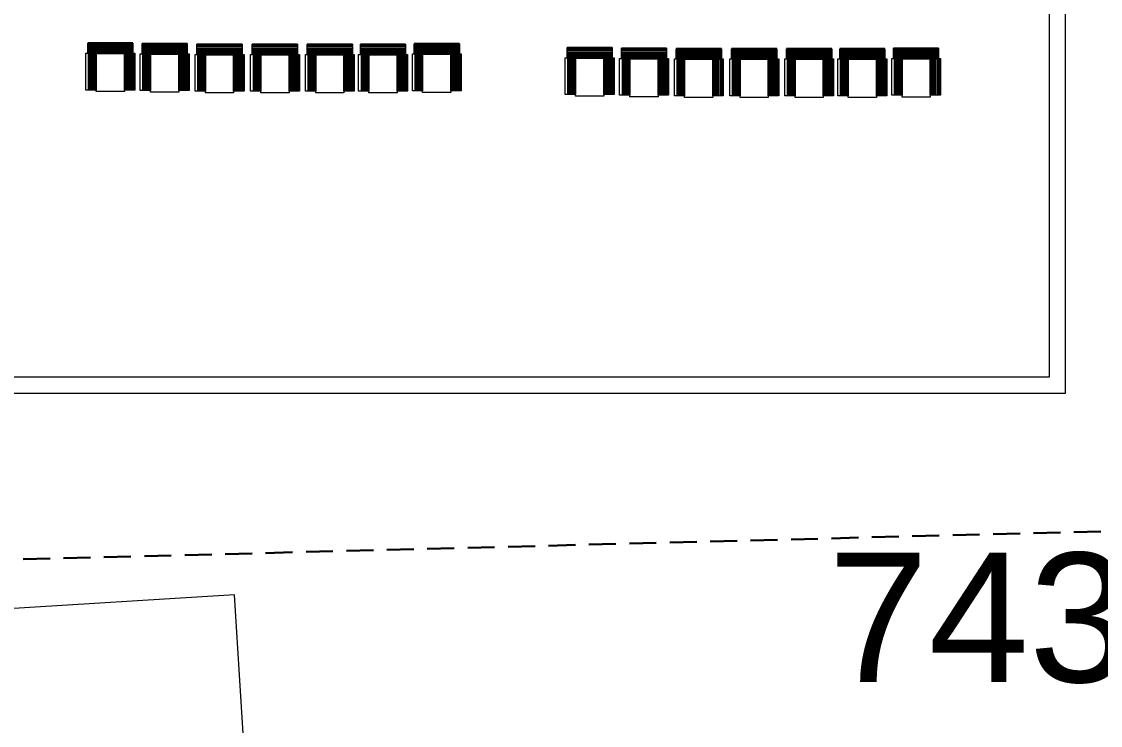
# Model space of a CAD drawing. Header units: feet. Extents: x 344914 to 345457, y 7396879 to 7397422.
# Drawn here: x 345257.07 to 345267.08, y 7397154.89 to 7397161.41 of the extents above; entities that cross this region are included whole.
import ezdxf

# ---------------------------------------------------------------- set-up
doc = ezdxf.new("R2010")
doc.units = ezdxf.units.FT
doc.header["$MEASUREMENT"] = 0
doc.linetypes.add('DASHED2', pattern=[0.375, 0.25, -0.125])
doc.layers.get('0').update_dxf_attribs({"lineweight": 18})
for name, color, linetype, lineweight in [('160_P_SIMP_ASF_TOP', 7, 'Continuous', 18), ('cerca', 6, 'DASHED2', 30), ('parede', 7, 'Continuous', 18), ('vegetacao', 100, 'Continuous', 5)]:
    doc.layers.add(name, color=color, linetype=linetype, lineweight=lineweight)
doc.layers.add('MOBIL_I', color=13, linetype='Continuous')
doc.styles.add('Style-Arial', font='arial.ttf')

msp = doc.modelspace()

# ---------------------------------------------------------------- linework, layer by layer
at = {"color": 0}
for points in [[(345258.105, 7397161.216), (345258.105, 7397161.121), (345258.122, 7397161.121), (345258.122, 7397160.78), (345258.027, 7397160.78), (345258.027, 7397160.765), (345257.765, 7397160.765), (345257.765, 7397160.78), (345257.669, 7397160.78), (345257.669, 7397161.121), (345257.686, 7397161.121), (345257.686, 7397161.216)], [(345258.609, 7397161.211), (345258.609, 7397161.115), (345258.626, 7397161.115), (345258.626, 7397160.775), (345258.53, 7397160.775), (345258.53, 7397160.759), (345258.268, 7397160.759), (345258.268, 7397160.775), (345258.173, 7397160.775), (345258.173, 7397161.115), (345258.19, 7397161.115), (345258.19, 7397161.211)], [(345259.118, 7397161.206), (345259.118, 7397161.11), (345259.135, 7397161.11), (345259.135, 7397160.77), (345259.039, 7397160.77), (345259.039, 7397160.754), (345258.778, 7397160.754), (345258.778, 7397160.77), (345258.682, 7397160.77), (345258.682, 7397161.11), (345258.699, 7397161.11), (345258.699, 7397161.206)], [(345259.632, 7397161.206), (345259.632, 7397161.11), (345259.649, 7397161.11), (345259.649, 7397160.77), (345259.554, 7397160.77), (345259.554, 7397160.754), (345259.292, 7397160.754), (345259.292, 7397160.77), (345259.196, 7397160.77), (345259.196, 7397161.11), (345259.213, 7397161.11), (345259.213, 7397161.206)], [(345260.142, 7397161.206), (345260.142, 7397161.11), (345260.158, 7397161.11), (345260.158, 7397160.77), (345260.063, 7397160.77), (345260.063, 7397160.754), (345259.801, 7397160.754), (345259.801, 7397160.77), (345259.706, 7397160.77), (345259.706, 7397161.11), (345259.723, 7397161.11), (345259.723, 7397161.206)], [(345260.635, 7397161.206), (345260.635, 7397161.11), (345260.651, 7397161.11), (345260.651, 7397160.77), (345260.556, 7397160.77), (345260.556, 7397160.754), (345260.294, 7397160.754), (345260.294, 7397160.77), (345260.199, 7397160.77), (345260.199, 7397161.11), (345260.216, 7397161.11), (345260.216, 7397161.206)], [(345261.134, 7397161.209), (345261.134, 7397161.114), (345261.151, 7397161.114), (345261.151, 7397160.773), (345261.055, 7397160.773), (345261.055, 7397160.758), (345260.793, 7397160.758), (345260.793, 7397160.773), (345260.698, 7397160.773), (345260.698, 7397161.114), (345260.715, 7397161.114), (345260.715, 7397161.209)], [(345262.551, 7397161.174), (345262.551, 7397161.078), (345262.568, 7397161.078), (345262.568, 7397160.738), (345262.472, 7397160.738), (345262.472, 7397160.722), (345262.21, 7397160.722), (345262.21, 7397160.738), (345262.115, 7397160.738), (345262.115, 7397161.078), (345262.132, 7397161.078), (345262.132, 7397161.174)], [(345263.055, 7397161.169), (345263.055, 7397161.073), (345263.071, 7397161.073), (345263.071, 7397160.733), (345262.976, 7397160.733), (345262.976, 7397160.717), (345262.714, 7397160.717), (345262.714, 7397160.733), (345262.619, 7397160.733), (345262.619, 7397161.073), (345262.636, 7397161.073), (345262.636, 7397161.169)], [(345263.564, 7397161.163), (345263.564, 7397161.068), (345263.581, 7397161.068), (345263.581, 7397160.727), (345263.485, 7397160.727), (345263.485, 7397160.712), (345263.223, 7397160.712), (345263.223, 7397160.727), (345263.128, 7397160.727), (345263.128, 7397161.068), (345263.145, 7397161.068), (345263.145, 7397161.163)], [(345264.078, 7397161.163), (345264.078, 7397161.068), (345264.095, 7397161.068), (345264.095, 7397160.727), (345263.999, 7397160.727), (345263.999, 7397160.712), (345263.738, 7397160.712), (345263.738, 7397160.727), (345263.642, 7397160.727), (345263.642, 7397161.068), (345263.659, 7397161.068), (345263.659, 7397161.163)], [(345264.587, 7397161.163), (345264.587, 7397161.068), (345264.604, 7397161.068), (345264.604, 7397160.727), (345264.509, 7397160.727), (345264.509, 7397160.712), (345264.247, 7397160.712), (345264.247, 7397160.727), (345264.151, 7397160.727), (345264.151, 7397161.068), (345264.168, 7397161.068), (345264.168, 7397161.163)], [(345265.08, 7397161.163), (345265.08, 7397161.068), (345265.097, 7397161.068), (345265.097, 7397160.727), (345265.002, 7397160.727), (345265.002, 7397160.712), (345264.74, 7397160.712), (345264.74, 7397160.727), (345264.644, 7397160.727), (345264.644, 7397161.068), (345264.661, 7397161.068), (345264.661, 7397161.163)], [(345265.579, 7397161.167), (345265.579, 7397161.071), (345265.596, 7397161.071), (345265.596, 7397160.731), (345265.501, 7397160.731), (345265.501, 7397160.715), (345265.239, 7397160.715), (345265.239, 7397160.731), (345265.144, 7397160.731), (345265.144, 7397161.071), (345265.16, 7397161.071), (345265.16, 7397161.167)]]:
    msp.add_lwpolyline(points, close=True, dxfattribs=at)
at = {"layer": 'cerca'}
msp.add_line((345269.333, 7397156.744), (345251.637, 7397156.286), dxfattribs=at)
at = {"layer": 'MOBIL_I'}
for p, q in [((345258.105, 7397161.214), (345257.686, 7397161.214)), ((345257.686, 7397161.204), (345258.105, 7397161.204)), ((345258.105, 7397161.19), (345257.686, 7397161.19)), ((345258.609, 7397161.209), (345258.19, 7397161.209)), ((345258.19, 7397161.199), (345258.609, 7397161.199)), ((345258.609, 7397161.185), (345258.19, 7397161.185)), ((345259.118, 7397161.203), (345258.699, 7397161.203)), ((345258.699, 7397161.194), (345259.118, 7397161.194)), ((345259.118, 7397161.179), (345258.699, 7397161.179)), ((345259.632, 7397161.203), (345259.213, 7397161.203)), ((345259.213, 7397161.194), (345259.632, 7397161.194)), ((345259.632, 7397161.179), (345259.213, 7397161.179)), ((345260.142, 7397161.203), (345259.723, 7397161.203)), ((345259.723, 7397161.194), (345260.142, 7397161.194)), ((345260.142, 7397161.179), (345259.723, 7397161.179)), ((345260.635, 7397161.203), (345260.216, 7397161.203)), ((345260.216, 7397161.194), (345260.635, 7397161.194)), ((345260.635, 7397161.179), (345260.216, 7397161.179)), ((345261.134, 7397161.207), (345260.715, 7397161.207)), ((345260.715, 7397161.197), (345261.134, 7397161.197)), ((345261.134, 7397161.183), (345260.715, 7397161.183)), ((345257.686, 7397161.174), (345258.105, 7397161.174)), ((345258.105, 7397161.159), (345257.686, 7397161.159)), ((345257.686, 7397161.146), (345258.105, 7397161.146)), ((345258.105, 7397161.136), (345257.686, 7397161.136)), ((345257.686, 7397161.128), (345258.105, 7397161.128)), ((345257.695, 7397161.121), (345257.695, 7397160.78)), ((345257.711, 7397160.78), (345257.711, 7397161.121)), ((345257.726, 7397161.121), (345257.726, 7397160.78)), ((345257.739, 7397160.78), (345257.739, 7397161.121)), ((345257.75, 7397161.121), (345258.041, 7397161.121)), ((345257.75, 7397161.121), (345257.75, 7397160.78)), ((345257.758, 7397160.78), (345257.758, 7397161.121)), ((345257.765, 7397160.78), (345257.765, 7397161.121)), ((345258.027, 7397161.121), (345258.027, 7397160.78)), ((345258.033, 7397160.78), (345258.033, 7397161.121)), ((345258.041, 7397161.121), (345258.041, 7397160.78)), ((345258.041, 7397161.121), (345258.105, 7397161.121)), ((345258.052, 7397160.78), (345258.052, 7397161.121)), ((345258.065, 7397161.121), (345258.065, 7397160.78)), ((345258.08, 7397160.78), (345258.08, 7397161.121)), ((345258.096, 7397161.121), (345258.096, 7397160.78)), ((345258.11, 7397160.78), (345258.11, 7397161.121)), ((345258.12, 7397161.121), (345258.12, 7397160.78)), ((345258.19, 7397161.169), (345258.609, 7397161.169)), ((345258.609, 7397161.154), (345258.19, 7397161.154)), ((345258.19, 7397161.141), (345258.609, 7397161.141)), ((345258.609, 7397161.13), (345258.19, 7397161.13)), ((345258.19, 7397161.122), (345258.609, 7397161.122)), ((345258.199, 7397161.115), (345258.199, 7397160.775)), ((345258.215, 7397160.775), (345258.215, 7397161.115)), ((345258.23, 7397161.115), (345258.23, 7397160.775)), ((345258.243, 7397160.775), (345258.243, 7397161.115)), ((345258.254, 7397161.115), (345258.545, 7397161.115)), ((345258.254, 7397161.115), (345258.254, 7397160.775)), ((345258.262, 7397160.775), (345258.262, 7397161.115)), ((345258.268, 7397160.775), (345258.268, 7397161.115)), ((345258.53, 7397161.115), (345258.53, 7397160.775)), ((345258.537, 7397160.775), (345258.537, 7397161.115)), ((345258.545, 7397161.115), (345258.545, 7397160.775)), ((345258.545, 7397161.115), (345258.609, 7397161.115)), ((345258.556, 7397160.775), (345258.556, 7397161.115)), ((345258.569, 7397161.115), (345258.569, 7397160.775)), ((345258.584, 7397160.775), (345258.584, 7397161.115)), ((345258.6, 7397161.115), (345258.6, 7397160.775)), ((345258.614, 7397160.775), (345258.614, 7397161.115)), ((345258.623, 7397161.115), (345258.623, 7397160.775)), ((345258.699, 7397161.163), (345259.118, 7397161.163)), ((345259.118, 7397161.149), (345258.699, 7397161.149)), ((345258.699, 7397161.136), (345259.118, 7397161.136)), ((345259.118, 7397161.125), (345258.699, 7397161.125)), ((345258.699, 7397161.117), (345259.118, 7397161.117)), ((345258.708, 7397161.11), (345258.708, 7397160.77)), ((345258.724, 7397160.77), (345258.724, 7397161.11)), ((345258.739, 7397161.11), (345258.739, 7397160.77)), ((345258.752, 7397160.77), (345258.752, 7397161.11)), ((345258.763, 7397161.11), (345259.054, 7397161.11)), ((345258.763, 7397161.11), (345258.763, 7397160.77)), ((345258.771, 7397160.77), (345258.771, 7397161.11)), ((345258.778, 7397160.77), (345258.778, 7397161.11)), ((345259.039, 7397161.11), (345259.039, 7397160.77)), ((345259.046, 7397160.77), (345259.046, 7397161.11)), ((345259.054, 7397161.11), (345259.054, 7397160.77)), ((345259.054, 7397161.11), (345259.118, 7397161.11)), ((345259.065, 7397160.77), (345259.065, 7397161.11)), ((345259.078, 7397161.11), (345259.078, 7397160.77)), ((345259.093, 7397160.77), (345259.093, 7397161.11)), ((345259.109, 7397161.11), (345259.109, 7397160.77)), ((345259.123, 7397160.77), (345259.123, 7397161.11)), ((345259.133, 7397161.11), (345259.133, 7397160.77)), ((345259.213, 7397161.163), (345259.632, 7397161.163)), ((345259.632, 7397161.149), (345259.213, 7397161.149)), ((345259.213, 7397161.136), (345259.632, 7397161.136)), ((345259.632, 7397161.125), (345259.213, 7397161.125)), ((345259.213, 7397161.117), (345259.632, 7397161.117)), ((345259.223, 7397161.11), (345259.223, 7397160.77)), ((345259.239, 7397160.77), (345259.239, 7397161.11)), ((345259.253, 7397161.11), (345259.253, 7397160.77)), ((345259.266, 7397160.77), (345259.266, 7397161.11)), ((345259.277, 7397161.11), (345259.569, 7397161.11)), ((345259.277, 7397161.11), (345259.277, 7397160.77)), ((345259.285, 7397160.77), (345259.285, 7397161.11)), ((345259.292, 7397160.77), (345259.292, 7397161.11)), ((345259.554, 7397161.11), (345259.554, 7397160.77)), ((345259.561, 7397160.77), (345259.561, 7397161.11)), ((345259.569, 7397161.11), (345259.569, 7397160.77)), ((345259.569, 7397161.11), (345259.632, 7397161.11)), ((345259.58, 7397160.77), (345259.58, 7397161.11)), ((345259.593, 7397161.11), (345259.593, 7397160.77)), ((345259.607, 7397160.77), (345259.607, 7397161.11)), ((345259.623, 7397161.11), (345259.623, 7397160.77)), ((345259.637, 7397160.77), (345259.637, 7397161.11)), ((345259.647, 7397161.11), (345259.647, 7397160.77)), ((345259.723, 7397161.163), (345260.142, 7397161.163)), ((345260.142, 7397161.149), (345259.723, 7397161.149)), ((345259.723, 7397161.136), (345260.142, 7397161.136)), ((345260.142, 7397161.125), (345259.723, 7397161.125)), ((345259.723, 7397161.117), (345260.142, 7397161.117)), ((345259.732, 7397161.11), (345259.732, 7397160.77)), ((345259.748, 7397160.77), (345259.748, 7397161.11)), ((345259.762, 7397161.11), (345259.762, 7397160.77)), ((345259.775, 7397160.77), (345259.775, 7397161.11)), ((345259.786, 7397161.11), (345260.078, 7397161.11)), ((345259.786, 7397161.11), (345259.786, 7397160.77)), ((345259.794, 7397160.77), (345259.794, 7397161.11)), ((345259.801, 7397160.77), (345259.801, 7397161.11)), ((345260.063, 7397161.11), (345260.063, 7397160.77)), ((345260.07, 7397160.77), (345260.07, 7397161.11)), ((345260.078, 7397161.11), (345260.078, 7397160.77)), ((345260.078, 7397161.11), (345260.142, 7397161.11)), ((345260.089, 7397160.77), (345260.089, 7397161.11)), ((345260.102, 7397161.11), (345260.102, 7397160.77)), ((345260.116, 7397160.77), (345260.116, 7397161.11)), ((345260.132, 7397161.11), (345260.132, 7397160.77)), ((345260.147, 7397160.77), (345260.147, 7397161.11)), ((345260.156, 7397161.11), (345260.156, 7397160.77)), ((345260.216, 7397161.163), (345260.635, 7397161.163)), ((345260.635, 7397161.149), (345260.216, 7397161.149)), ((345260.216, 7397161.136), (345260.635, 7397161.136)), ((345260.635, 7397161.125), (345260.216, 7397161.125)), ((345260.216, 7397161.117), (345260.635, 7397161.117)), ((345260.225, 7397161.11), (345260.225, 7397160.77)), ((345260.241, 7397160.77), (345260.241, 7397161.11)), ((345260.255, 7397161.11), (345260.255, 7397160.77)), ((345260.268, 7397160.77), (345260.268, 7397161.11)), ((345260.279, 7397161.11), (345260.571, 7397161.11)), ((345260.279, 7397161.11), (345260.279, 7397160.77)), ((345260.287, 7397160.77), (345260.287, 7397161.11)), ((345260.294, 7397160.77), (345260.294, 7397161.11)), ((345260.556, 7397161.11), (345260.556, 7397160.77)), ((345260.563, 7397160.77), (345260.563, 7397161.11)), ((345260.571, 7397161.11), (345260.571, 7397160.77)), ((345260.571, 7397161.11), (345260.635, 7397161.11)), ((345260.582, 7397160.77), (345260.582, 7397161.11)), ((345260.595, 7397161.11), (345260.595, 7397160.77)), ((345260.609, 7397160.77), (345260.609, 7397161.11)), ((345260.625, 7397161.11), (345260.625, 7397160.77)), ((345260.64, 7397160.77), (345260.64, 7397161.11)), ((345260.649, 7397161.11), (345260.649, 7397160.77)), ((345260.715, 7397161.167), (345261.134, 7397161.167)), ((345261.134, 7397161.152), (345260.715, 7397161.152)), ((345260.715, 7397161.139), (345261.134, 7397161.139)), ((345261.134, 7397161.129), (345260.715, 7397161.129)), ((345260.715, 7397161.121), (345261.134, 7397161.121)), ((345260.724, 7397161.114), (345260.724, 7397160.773)), ((345260.74, 7397160.773), (345260.74, 7397161.114)), ((345260.755, 7397161.114), (345260.755, 7397160.773)), ((345260.768, 7397160.773), (345260.768, 7397161.114)), ((345260.779, 7397161.114), (345261.07, 7397161.114)), ((345260.779, 7397161.114), (345260.779, 7397160.773)), ((345260.787, 7397160.773), (345260.787, 7397161.114)), ((345260.793, 7397160.773), (345260.793, 7397161.114)), ((345261.055, 7397161.114), (345261.055, 7397160.773)), ((345261.062, 7397160.773), (345261.062, 7397161.114)), ((345261.07, 7397161.114), (345261.07, 7397160.773)), ((345261.07, 7397161.114), (345261.134, 7397161.114)), ((345261.081, 7397160.773), (345261.081, 7397161.114)), ((345261.094, 7397161.114), (345261.094, 7397160.773)), ((345261.109, 7397160.773), (345261.109, 7397161.114)), ((345261.125, 7397161.114), (345261.125, 7397160.773)), ((345261.139, 7397160.773), (345261.139, 7397161.114)), ((345261.148, 7397161.114), (345261.148, 7397160.773)), ((345262.551, 7397161.172), (345262.132, 7397161.172)), ((345262.132, 7397161.162), (345262.551, 7397161.162)), ((345262.551, 7397161.148), (345262.132, 7397161.148)), ((345262.132, 7397161.132), (345262.551, 7397161.132)), ((345262.551, 7397161.117), (345262.132, 7397161.117)), ((345262.132, 7397161.104), (345262.551, 7397161.104)), ((345262.551, 7397161.093), (345262.132, 7397161.093)), ((345262.132, 7397161.085), (345262.551, 7397161.085)), ((345262.141, 7397161.078), (345262.141, 7397160.738)), ((345262.157, 7397160.738), (345262.157, 7397161.078)), ((345262.172, 7397161.078), (345262.172, 7397160.738)), ((345262.185, 7397160.738), (345262.185, 7397161.078)), ((345262.196, 7397161.078), (345262.487, 7397161.078)), ((345262.196, 7397161.078), (345262.196, 7397160.738)), ((345262.204, 7397160.738), (345262.204, 7397161.078)), ((345262.21, 7397160.738), (345262.21, 7397161.078)), ((345262.472, 7397161.078), (345262.472, 7397160.738)), ((345262.479, 7397160.738), (345262.479, 7397161.078)), ((345262.487, 7397161.078), (345262.487, 7397160.738)), ((345262.487, 7397161.078), (345262.551, 7397161.078)), ((345262.498, 7397160.738), (345262.498, 7397161.078)), ((345262.511, 7397161.078), (345262.511, 7397160.738)), ((345262.526, 7397160.738), (345262.526, 7397161.078)), ((345262.542, 7397161.078), (345262.542, 7397160.738)), ((345262.556, 7397160.738), (345262.556, 7397161.078)), ((345262.565, 7397161.078), (345262.565, 7397160.738)), ((345263.055, 7397161.166), (345262.636, 7397161.166)), ((345262.636, 7397161.157), (345263.055, 7397161.157)), ((345263.055, 7397161.142), (345262.636, 7397161.142)), ((345262.636, 7397161.126), (345263.055, 7397161.126)), ((345263.055, 7397161.112), (345262.636, 7397161.112)), ((345262.636, 7397161.099), (345263.055, 7397161.099)), ((345263.055, 7397161.088), (345262.636, 7397161.088)), ((345262.636, 7397161.08), (345263.055, 7397161.08)), ((345263.564, 7397161.161), (345263.145, 7397161.161)), ((345263.145, 7397161.151), (345263.564, 7397161.151)), ((345263.564, 7397161.137), (345263.145, 7397161.137)), ((345263.145, 7397161.121), (345263.564, 7397161.121)), ((345263.564, 7397161.106), (345263.145, 7397161.106)), ((345263.145, 7397161.093), (345263.564, 7397161.093)), ((345263.564, 7397161.083), (345263.145, 7397161.083)), ((345263.145, 7397161.074), (345263.564, 7397161.074)), ((345264.078, 7397161.161), (345263.659, 7397161.161)), ((345263.659, 7397161.151), (345264.078, 7397161.151)), ((345264.078, 7397161.137), (345263.659, 7397161.137)), ((345263.659, 7397161.121), (345264.078, 7397161.121)), ((345264.078, 7397161.106), (345263.659, 7397161.106)), ((345263.659, 7397161.093), (345264.078, 7397161.093)), ((345264.078, 7397161.083), (345263.659, 7397161.083)), ((345263.659, 7397161.074), (345264.078, 7397161.074)), ((345264.587, 7397161.161), (345264.168, 7397161.161)), ((345264.168, 7397161.151), (345264.587, 7397161.151)), ((345264.587, 7397161.137), (345264.168, 7397161.137)), ((345264.168, 7397161.121), (345264.587, 7397161.121)), ((345264.587, 7397161.106), (345264.168, 7397161.106)), ((345264.168, 7397161.093), (345264.587, 7397161.093)), ((345264.587, 7397161.083), (345264.168, 7397161.083)), ((345264.168, 7397161.074), (345264.587, 7397161.074)), ((345265.08, 7397161.161), (345264.661, 7397161.161)), ((345264.661, 7397161.151), (345265.08, 7397161.151)), ((345265.08, 7397161.137), (345264.661, 7397161.137)), ((345264.661, 7397161.121), (345265.08, 7397161.121)), ((345265.08, 7397161.106), (345264.661, 7397161.106)), ((345264.661, 7397161.093), (345265.08, 7397161.093)), ((345265.08, 7397161.083), (345264.661, 7397161.083)), ((345264.661, 7397161.074), (345265.08, 7397161.074)), ((345265.579, 7397161.165), (345265.16, 7397161.165)), ((345265.16, 7397161.155), (345265.579, 7397161.155)), ((345265.579, 7397161.141), (345265.16, 7397161.141)), ((345265.16, 7397161.125), (345265.579, 7397161.125)), ((345265.579, 7397161.11), (345265.16, 7397161.11)), ((345265.16, 7397161.097), (345265.579, 7397161.097)), ((345265.579, 7397161.086), (345265.16, 7397161.086)), ((345265.16, 7397161.078), (345265.579, 7397161.078)), ((345262.645, 7397161.073), (345262.645, 7397160.733)), ((345262.661, 7397160.733), (345262.661, 7397161.073)), ((345262.675, 7397161.073), (345262.675, 7397160.733)), ((345262.688, 7397160.733), (345262.688, 7397161.073)), ((345262.699, 7397161.073), (345262.991, 7397161.073)), ((345262.699, 7397161.073), (345262.699, 7397160.733)), ((345262.707, 7397160.733), (345262.707, 7397161.073)), ((345262.714, 7397160.733), (345262.714, 7397161.073)), ((345262.976, 7397161.073), (345262.976, 7397160.733)), ((345262.983, 7397160.733), (345262.983, 7397161.073)), ((345262.991, 7397161.073), (345262.991, 7397160.733)), ((345262.991, 7397161.073), (345263.055, 7397161.073)), ((345263.002, 7397160.733), (345263.002, 7397161.073)), ((345263.015, 7397161.073), (345263.015, 7397160.733)), ((345263.029, 7397160.733), (345263.029, 7397161.073)), ((345263.045, 7397161.073), (345263.045, 7397160.733)), ((345263.06, 7397160.733), (345263.06, 7397161.073)), ((345263.069, 7397161.073), (345263.069, 7397160.733)), ((345263.154, 7397161.068), (345263.154, 7397160.727)), ((345263.17, 7397160.727), (345263.17, 7397161.068)), ((345263.184, 7397161.068), (345263.184, 7397160.727)), ((345263.198, 7397160.727), (345263.198, 7397161.068)), ((345263.208, 7397161.068), (345263.5, 7397161.068)), ((345263.208, 7397161.068), (345263.208, 7397160.727)), ((345263.216, 7397160.727), (345263.216, 7397161.068)), ((345263.223, 7397160.727), (345263.223, 7397161.068)), ((345263.485, 7397161.068), (345263.485, 7397160.727)), ((345263.492, 7397160.727), (345263.492, 7397161.068)), ((345263.5, 7397161.068), (345263.5, 7397160.727)), ((345263.5, 7397161.068), (345263.564, 7397161.068)), ((345263.511, 7397160.727), (345263.511, 7397161.068)), ((345263.524, 7397161.068), (345263.524, 7397160.727)), ((345263.538, 7397160.727), (345263.538, 7397161.068)), ((345263.554, 7397161.068), (345263.554, 7397160.727)), ((345263.569, 7397160.727), (345263.569, 7397161.068)), ((345263.578, 7397161.068), (345263.578, 7397160.727)), ((345263.668, 7397161.068), (345263.668, 7397160.727)), ((345263.684, 7397160.727), (345263.684, 7397161.068)), ((345263.699, 7397161.068), (345263.699, 7397160.727)), ((345263.712, 7397160.727), (345263.712, 7397161.068)), ((345263.723, 7397161.068), (345264.014, 7397161.068)), ((345263.723, 7397161.068), (345263.723, 7397160.727)), ((345263.731, 7397160.727), (345263.731, 7397161.068)), ((345263.738, 7397160.727), (345263.738, 7397161.068)), ((345263.999, 7397161.068), (345263.999, 7397160.727)), ((345264.006, 7397160.727), (345264.006, 7397161.068)), ((345264.014, 7397161.068), (345264.014, 7397160.727)), ((345264.014, 7397161.068), (345264.078, 7397161.068)), ((345264.025, 7397160.727), (345264.025, 7397161.068)), ((345264.038, 7397161.068), (345264.038, 7397160.727)), ((345264.053, 7397160.727), (345264.053, 7397161.068)), ((345264.069, 7397161.068), (345264.069, 7397160.727)), ((345264.083, 7397160.727), (345264.083, 7397161.068)), ((345264.093, 7397161.068), (345264.093, 7397160.727)), ((345264.177, 7397161.068), (345264.177, 7397160.727)), ((345264.193, 7397160.727), (345264.193, 7397161.068)), ((345264.208, 7397161.068), (345264.208, 7397160.727)), ((345264.221, 7397160.727), (345264.221, 7397161.068)), ((345264.232, 7397161.068), (345264.523, 7397161.068)), ((345264.232, 7397161.068), (345264.232, 7397160.727)), ((345264.24, 7397160.727), (345264.24, 7397161.068)), ((345264.247, 7397160.727), (345264.247, 7397161.068)), ((345264.509, 7397161.068), (345264.509, 7397160.727)), ((345264.515, 7397160.727), (345264.515, 7397161.068)), ((345264.523, 7397161.068), (345264.523, 7397160.727)), ((345264.523, 7397161.068), (345264.587, 7397161.068)), ((345264.534, 7397160.727), (345264.534, 7397161.068)), ((345264.547, 7397161.068), (345264.547, 7397160.727)), ((345264.562, 7397160.727), (345264.562, 7397161.068)), ((345264.578, 7397161.068), (345264.578, 7397160.727)), ((345264.592, 7397160.727), (345264.592, 7397161.068)), ((345264.602, 7397161.068), (345264.602, 7397160.727)), ((345264.67, 7397161.068), (345264.67, 7397160.727)), ((345264.686, 7397160.727), (345264.686, 7397161.068)), ((345264.701, 7397161.068), (345264.701, 7397160.727)), ((345264.714, 7397160.727), (345264.714, 7397161.068)), ((345264.725, 7397161.068), (345265.016, 7397161.068)), ((345264.725, 7397161.068), (345264.725, 7397160.727)), ((345264.733, 7397160.727), (345264.733, 7397161.068)), ((345264.74, 7397160.727), (345264.74, 7397161.068)), ((345265.002, 7397161.068), (345265.002, 7397160.727)), ((345265.008, 7397160.727), (345265.008, 7397161.068)), ((345265.016, 7397161.068), (345265.016, 7397160.727)), ((345265.016, 7397161.068), (345265.08, 7397161.068)), ((345265.027, 7397160.727), (345265.027, 7397161.068)), ((345265.04, 7397161.068), (345265.04, 7397160.727)), ((345265.055, 7397160.727), (345265.055, 7397161.068)), ((345265.071, 7397161.068), (345265.071, 7397160.727)), ((345265.085, 7397160.727), (345265.085, 7397161.068)), ((345265.095, 7397161.068), (345265.095, 7397160.727)), ((345265.17, 7397161.071), (345265.17, 7397160.731)), ((345265.186, 7397160.731), (345265.186, 7397161.071)), ((345265.2, 7397161.071), (345265.2, 7397160.731)), ((345265.213, 7397160.731), (345265.213, 7397161.071)), ((345265.224, 7397161.071), (345265.516, 7397161.071)), ((345265.224, 7397161.071), (345265.224, 7397160.731)), ((345265.232, 7397160.731), (345265.232, 7397161.071)), ((345265.239, 7397160.731), (345265.239, 7397161.071)), ((345265.501, 7397161.071), (345265.501, 7397160.731)), ((345265.508, 7397160.731), (345265.508, 7397161.071)), ((345265.516, 7397161.071), (345265.516, 7397160.731)), ((345265.516, 7397161.071), (345265.579, 7397161.071)), ((345265.527, 7397160.731), (345265.527, 7397161.071)), ((345265.54, 7397161.071), (345265.54, 7397160.731)), ((345265.554, 7397160.731), (345265.554, 7397161.071)), ((345265.57, 7397161.071), (345265.57, 7397160.731)), ((345265.585, 7397160.731), (345265.585, 7397161.071)), ((345265.594, 7397161.071), (345265.594, 7397160.731))]:
    msp.add_line(p, q, dxfattribs=at)
at = {"layer": 'parede'}
for p, q in [((345266.756, 7397157.969), (345266.756, 7397172.969)), ((345266.606, 7397158.119), (345266.606, 7397172.819)), ((345251.906, 7397158.119), (345266.606, 7397158.119)), ((345251.756, 7397157.969), (345266.756, 7397157.969))]:
    msp.add_line(p, q, dxfattribs=at)
at = {"layer": 'vegetacao'}
for p, q in [((345259.049, 7397156.096), (345252.072, 7397155.67)), ((345259.188, 7397153.821), (345259.049, 7397156.096))]:
    msp.add_line(p, q, dxfattribs=at)

# ---------------------------------------------------------------- texts
at = {"layer": '160_P_SIMP_ASF_TOP', "color": 9, "style": 'Style-Arial'}
msp.add_text('743.32', height=1.2, rotation=359.9881, dxfattribs=at).set_placement((345264.552, 7397155.288, 743.324))

doc.saveas('drawing.dxf')
